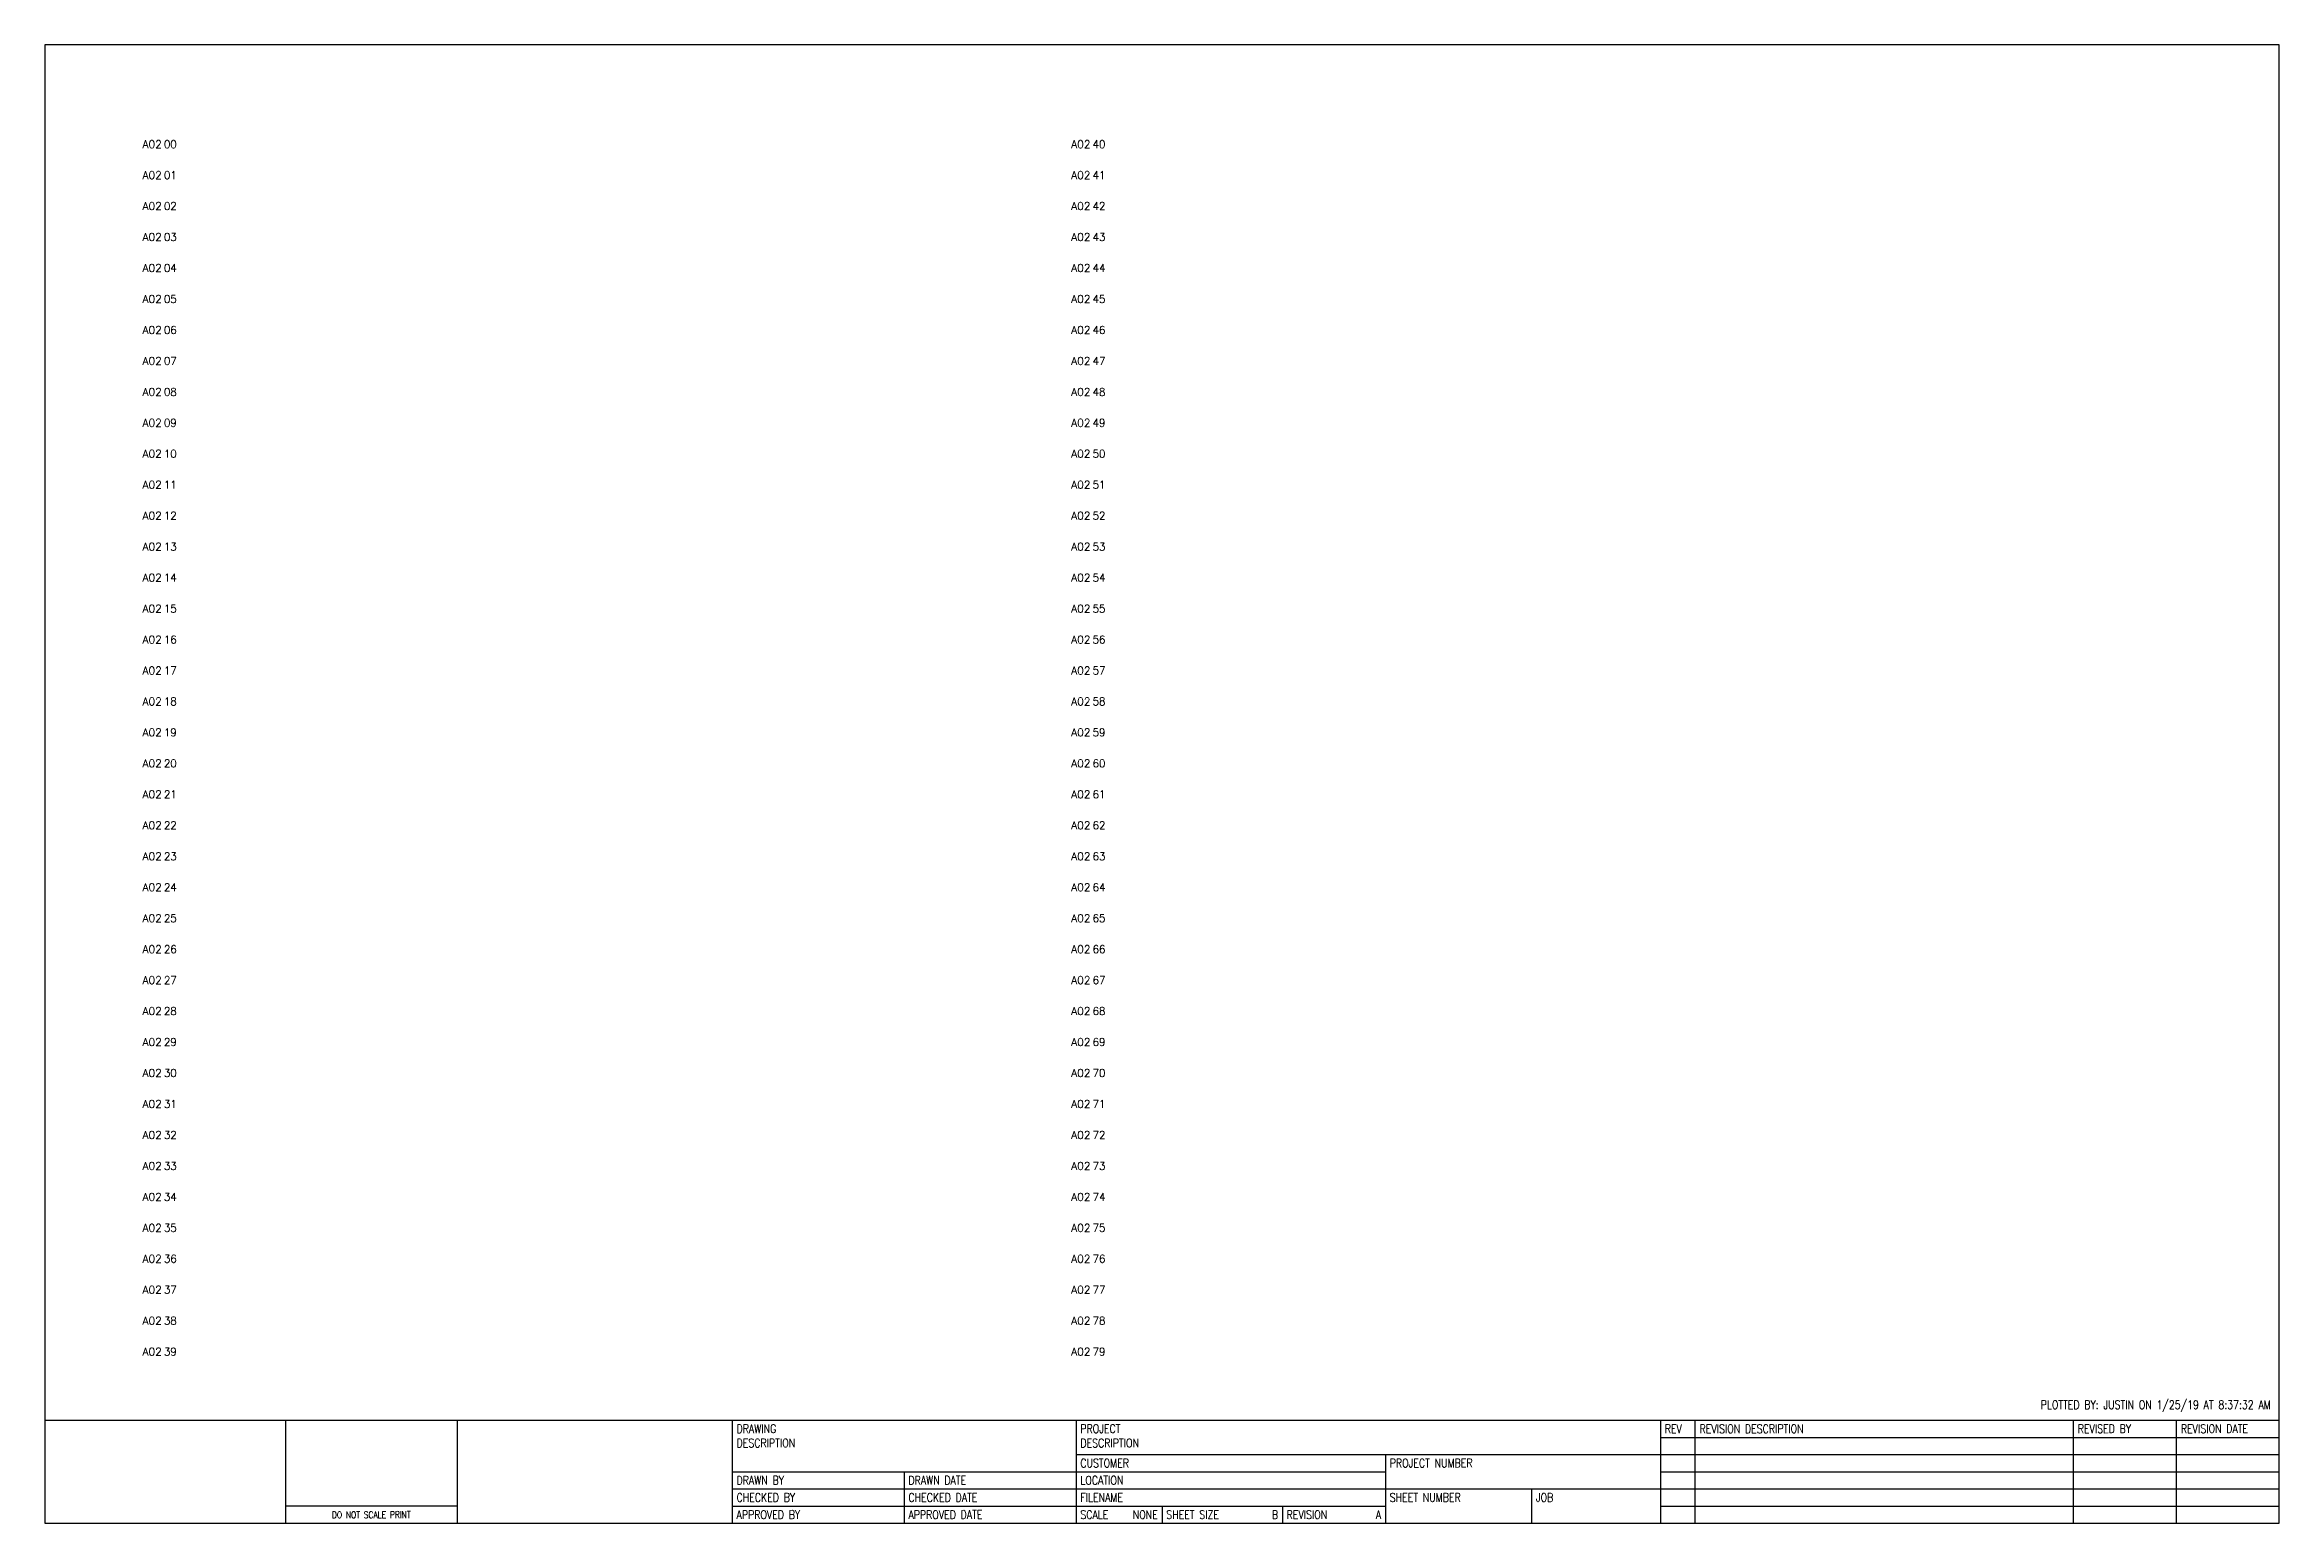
# Paper-space layout 'Layout1' of a CAD drawing. Header units: inches. Extents: x 1.1 to 17.3, y 0.8 to 11.6.
# The model-space entities are those that its viewports show. They can reach past a viewport. Long polylines and large blocks are cut down to what shows.
import ezdxf
from ezdxf.enums import TextEntityAlignment as Align

# ---------------------------------------------------------------- set-up
doc = ezdxf.new("R2010")
doc.units = ezdxf.units.IN
doc.header["$MEASUREMENT"] = 0
for name, color, linetype in [('MODEL_BOUNDARY', 7, 'Continuous'), ('PLOTSTAMP', 7, 'Continuous'), ('TITLE', 7, 'Continuous')]:
    doc.layers.add(name, color=color, linetype=linetype)
doc.styles.add('ROMAND', font='romand.shx', dxfattribs={"width": 0.8})
doc.styles.add('ROMANS', font='ROMANS.SHX', dxfattribs={"width": 0.8})
doc.styles.add('WD', font='romans.shx')

# ---------------------------------------------------------------- blocks, each defined once
blk = doc.blocks.new('JR_TitleBlock')
at = {"layer": 'TITLE', "color": 7, "linetype": 'Continuous'}
for p, q in [((0, 0.75), (16.25, 0.75)), ((1.751, 0.75), (1.751, 0)), ((3, 0.75), (3, 0)), ((5, 0.75), (5, 0)), ((7.5, 0.75), (7.5, 0)), ((11.75, 0.75), (11.75, 0)), ((12, 0.75), (12, 0)), ((7.5, 0.5), (11.75, 0.5)), ((9.75, 0.5), (9.75, 0)), ((5, 0.375), (9.75, 0.375)), ((6.25, 0.375), (6.25, 0)), ((5, 0.25), (16.25, 0.25)), ((10.812, 0.25), (10.812, 0)), ((1.751, 0.127), (3, 0.127)), ((5, 0.125), (9.75, 0.125)), ((8.125, 0.125), (8.125, 0)), ((9, 0.125), (9, 0))]:
    blk.add_line(p, q, dxfattribs=at)
at = {"layer": 'TITLE'}
for p, q in [((14.75, 0.75), (14.75, 0)), ((15.5, 0.75), (15.5, 0)), ((11.75, 0.625), (16.25, 0.625)), ((11.75, 0.5), (16.25, 0.5)), ((11.75, 0.375), (16.25, 0.375)), ((11.75, 0.125), (16.25, 0.125))]:
    blk.add_line(p, q, dxfattribs=at)
blk.add_lwpolyline([(0, 0), (16.25, 0), (16.25, 10.75), (0, 10.75)], close=True, dxfattribs=at)
at = {"layer": 'PLOTSTAMP', "style": 'ROMANS', "width": 0.8}
blk.add_text('PLOTTED BY: JUSTIN ON 1/25/19 AT 8:37:32 AM', height=0.0625, dxfattribs=at).set_placement((16.188, 0.812), align=Align.BOTTOM_RIGHT)
at = {"layer": 'TITLE', "color": 7, "linetype": 'Continuous', "rotation": 0.075}
for s, insert, char_height, width, attachment_point, style in [('DRAWING DESCRIPTION', (5.031, 0.719), 0.0625, 0.5875, 1, 'ROMAND'), ('PROJECT\\PDESCRIPTION', (7.531, 0.719), 0.0625, 0.5875, 1, 'ROMAND'), ('REV', (11.781, 0.719), 0.0625, 0.5875, 1, 'ROMAND'), ('REVISION DESCRIPTION', (12.034, 0.718), 0.0625, 1.41761, 1, 'ROMAND'), ('REVISED BY', (14.784, 0.719), 0.0625, 0.5875, 1, 'ROMAND'), ('REVISION DATE', (15.534, 0.719), 0.0625, 0.5875, 1, 'ROMAND'), ('DRAWN BY', (5.031, 0.344), 0.0625, 0.5875, 1, 'ROMAND'), ('DRAWN DATE', (6.281, 0.344), 0.0625, 0.5875, 1, 'ROMAND'), ('CUSTOMER', (7.531, 0.469), 0.0625, 0.5875, 1, 'ROMAND'), ('LOCATION', (7.531, 0.344), 0.0625, 0.5875, 1, 'ROMAND'), ('PROJECT NUMBER', (9.781, 0.469), 0.0625, 0.5875, 1, 'ROMAND'), ('CHECKED BY', (5.031, 0.219), 0.0625, 0.5875, 1, 'ROMAND'), ('CHECKED DATE', (6.281, 0.219), 0.0625, 0.5875, 1, 'ROMAND'), ('FILENAME', (7.531, 0.219), 0.0625, 0.5875, 1, 'ROMAND'), ('SHEET NUMBER', (9.781, 0.219), 0.0625, 0.5875, 1, 'ROMAND'), ('JOB', (10.844, 0.219), 0.0625, 0.5875, 1, 'ROMAND'), ('DO NOT SCALE PRINT', (2.375, 0.062), 0.05, 1.2492, 5, 'ROMANS'), ('APPROVED BY', (5.031, 0.094), 0.0625, 0.5875, 1, 'ROMAND'), ('APPROVED DATE', (6.281, 0.094), 0.0625, 0.65627, 1, 'ROMAND'), ('SCALE', (7.531, 0.094), 0.0625, 0.5875, 1, 'ROMAND'), ('SHEET SIZE', (8.156, 0.094), 0.0625, 0.5875, 1, 'ROMAND'), ('REVISION', (9.031, 0.094), 0.0625, 0.5875, 1, 'ROMAND')]:
    blk.add_mtext(s, dxfattribs=dict(at, insert=insert, char_height=char_height, width=width, attachment_point=attachment_point, style=style))
at = {"layer": 'TITLE', "style": 'ROMANS', "width": 0.8}
for tag, p in [('DRAWINGDESCRIPTION1', (6.563, 0.656)), ('DRAWINGDESCRIPTION2', (6.563, 0.563)), ('DRAWINGDESCRIPTION3', (6.563, 0.469)), ('CUSTOMER', (8.875, 0.438)), ('LOCATION', (8.875, 0.313)), ('FILENAME', (8.875, 0.188))]:
    blk.add_attdef(tag, text='', height=0.0625, dxfattribs=at).set_placement(p, align=Align.MIDDLE_CENTER)
blk.add_attdef('PROJECTDESCRIPTION', text='', height=0.0625, dxfattribs=at).set_placement((9.625, 0.594), align=Align.CENTER)
for tag, p in [('REVISIONA', (11.781, 0.563)), ('REVISIONADESCRIPTION', (12.031, 0.563)), ('REVISIONANAME', (14.781, 0.563)), ('REVISIONADATE', (15.531, 0.563)), ('REVISIONB', (11.781, 0.438)), ('REVISIONC', (11.781, 0.313)), ('REVISIONBDESCRIPTION', (12.031, 0.438)), ('REVISIONCDESCRIPTION', (12.031, 0.313)), ('REVISIONBNAME', (14.781, 0.438)), ('REVISIONCNAME', (14.781, 0.313)), ('REVISIONBDATE', (15.531, 0.438)), ('REVISIONCDATE', (15.531, 0.313)), ('REVISIOND', (11.781, 0.188)), ('REVISIONDDESCRIPTION', (12.031, 0.188)), ('REVISIONDNAME', (14.781, 0.188)), ('REVISIONDDATE', (15.531, 0.188)), ('REVISIONE', (11.781, 0.063)), ('REVISIONEDESCRIPTION', (12.031, 0.063)), ('REVISIONENAME', (14.781, 0.063)), ('REVISIONEDATE', (15.531, 0.063))]:
    blk.add_attdef(tag, text='', height=0.0625, dxfattribs=at).set_placement(p, align=Align.MIDDLE_LEFT)
for tag, p in [('DRAWNBY', (6.219, 0.344)), ('DRAWNDATE', (7.469, 0.344)), ('CHECKEDBY', (6.219, 0.219)), ('CHECKEDDATE', (7.469, 0.219)), ('APPROVEDBY', (6.219, 0.094)), ('APPROVEDDATE', (7.469, 0.094)), ('SCALE', (8.094, 0.094)), ('SHEETSIZE', (8.969, 0.094)), ('REVISION', (9.719, 0.094))]:
    blk.add_attdef(tag, text='', height=0.0625, dxfattribs=at).set_placement(p, align=Align.TOP_RIGHT)
at = {"layer": 'TITLE', "style": 'ROMAND', "width": 0.8}
for tag, p in [('PROJECTNUMBER', (11.688, 0.344)), ('SHT', (10.75, 0.094)), ('JOBNUMBER', (11.688, 0.094))]:
    blk.add_attdef(tag, text='', height=0.125, dxfattribs=at).set_placement(p, align=Align.MIDDLE_RIGHT)
blk = doc.blocks.new('Wytech_BlankModelSpace')
at = {"layer": 'MODEL_BOUNDARY', "color": 7, "linetype": 'Continuous'}
blk.add_lwpolyline([(0, 0), (34, 0), (34, 22), (0, 22)], close=True, dxfattribs=at)
blk = doc.blocks.new('WD_MLRH6')
at = {"style": 'WD'}
blk.add_attdef('SHEET', text='', height=0.125, dxfattribs=at).set_placement((-0.656, 0), align=Align.MIDDLE_RIGHT)
blk.add_attdef('RUNGFIRST', text='', height=0.125, dxfattribs=at).set_placement((-0.625, 0), align=Align.MIDDLE_LEFT)
at = {"style": 'WD', "flags": 1}
for tag, p in [('WIRE-START', (-0.25, -0.356)), ('RUNGHORV', (-0.25, -0.127)), ('WIREMODE', (-0.25, -0.281)), ('RUNGDIST', (-0.25, -0.2)), ('RUNGCNT', (-0.25, -0.237)), ('RUNGINC', (-0.25, -0.163)), ('WIREFMT', (-0.25, -0.321)), ('WIRE-GSUF', (-0.25, -0.396)), ('PH3SPACE', (-0.25, -0.437))]:
    blk.add_attdef(tag, text='', height=0.025, dxfattribs=at).set_placement(p, align=Align.RIGHT)

msp = doc.modelspace()

# ---------------------------------------------------------------- block references
msp.add_blockref('Wytech_BlankModelSpace', (0, 0))
for p, values in [((1.5, 20.5), {'RUNGFIRST': '00', 'SHEET': 'A02'}), ((16.5, 20.5), {'RUNGFIRST': '40', 'SHEET': 'A02'})]:
    msp.add_blockref('WD_MLRH6', p).add_auto_attribs(values)

# ---------------------------------------------------------------- texts
at = {"style": 'WD'}
for p in [(0.84375, 20), (15.84375, 20), (0.84375, 19.5), (15.84375, 19.5), (0.84375, 19), (15.84375, 19), (0.84375, 18.5), (15.84375, 18.5), (0.84375, 18), (15.84375, 18), (0.84375, 17.5), (15.84375, 17.5), (0.84375, 17), (15.84375, 17), (0.84375, 16.5), (15.84375, 16.5), (0.84375, 16), (15.84375, 16), (0.84375, 15.5), (15.84375, 15.5), (0.84375, 15), (15.84375, 15), (0.84375, 14.5), (15.84375, 14.5), (0.84375, 14), (15.84375, 14), (0.84375, 13.5), (15.84375, 13.5), (0.84375, 13), (15.84375, 13), (0.84375, 12.5), (15.84375, 12.5), (0.84375, 12), (15.84375, 12), (0.84375, 11.5), (15.84375, 11.5), (0.84375, 11), (15.84375, 11), (0.84375, 10.5), (15.84375, 10.5), (0.84375, 10), (15.84375, 10), (0.84375, 9.5), (15.84375, 9.5), (0.84375, 9), (15.84375, 9), (0.84375, 8.5), (15.84375, 8.5), (0.84375, 8), (15.84375, 8), (0.84375, 7.5), (15.84375, 7.5), (0.84375, 7), (15.84375, 7), (0.84375, 6.5), (15.84375, 6.5), (0.84375, 6), (15.84375, 6), (0.84375, 5.5), (15.84375, 5.5), (0.84375, 5), (15.84375, 5), (0.84375, 4.5), (15.84375, 4.5), (0.84375, 4), (15.84375, 4), (0.84375, 3.5), (15.84375, 3.5), (0.84375, 3), (15.84375, 3), (0.84375, 2.5), (15.84375, 2.5), (0.84375, 2), (15.84375, 2), (0.84375, 1.5), (15.84375, 1.5), (0.84375, 1), (15.84375, 1)]:
    msp.add_text('A02', height=0.125, dxfattribs=at).set_placement(p, align=Align.MIDDLE_RIGHT)
for s, p in [('01', (0.875, 20)), ('41', (15.875, 20)), ('02', (0.875, 19.5)), ('42', (15.875, 19.5)), ('03', (0.875, 19)), ('43', (15.875, 19)), ('04', (0.875, 18.5)), ('44', (15.875, 18.5)), ('05', (0.875, 18)), ('45', (15.875, 18)), ('06', (0.875, 17.5)), ('46', (15.875, 17.5)), ('07', (0.875, 17)), ('47', (15.875, 17)), ('08', (0.875, 16.5)), ('48', (15.875, 16.5)), ('09', (0.875, 16)), ('49', (15.875, 16)), ('10', (0.875, 15.5)), ('50', (15.875, 15.5)), ('11', (0.875, 15)), ('51', (15.875, 15)), ('12', (0.875, 14.5)), ('52', (15.875, 14.5)), ('13', (0.875, 14)), ('53', (15.875, 14)), ('14', (0.875, 13.5)), ('54', (15.875, 13.5)), ('15', (0.875, 13)), ('55', (15.875, 13)), ('16', (0.875, 12.5)), ('56', (15.875, 12.5)), ('17', (0.875, 12)), ('57', (15.875, 12)), ('18', (0.875, 11.5)), ('58', (15.875, 11.5)), ('19', (0.875, 11)), ('59', (15.875, 11)), ('20', (0.875, 10.5)), ('60', (15.875, 10.5)), ('21', (0.875, 10)), ('61', (15.875, 10)), ('22', (0.875, 9.5)), ('62', (15.875, 9.5)), ('23', (0.875, 9)), ('63', (15.875, 9)), ('24', (0.875, 8.5)), ('64', (15.875, 8.5)), ('25', (0.875, 8)), ('65', (15.875, 8)), ('26', (0.875, 7.5)), ('66', (15.875, 7.5)), ('27', (0.875, 7)), ('67', (15.875, 7)), ('28', (0.875, 6.5)), ('68', (15.875, 6.5)), ('29', (0.875, 6)), ('69', (15.875, 6)), ('30', (0.875, 5.5)), ('70', (15.875, 5.5)), ('31', (0.875, 5)), ('71', (15.875, 5)), ('32', (0.875, 4.5)), ('72', (15.875, 4.5)), ('33', (0.875, 4)), ('73', (15.875, 4)), ('34', (0.875, 3.5)), ('74', (15.875, 3.5)), ('35', (0.875, 3)), ('75', (15.875, 3)), ('36', (0.875, 2.5)), ('76', (15.875, 2.5)), ('37', (0.875, 2)), ('77', (15.875, 2)), ('38', (0.875, 1.5)), ('78', (15.875, 1.5)), ('39', (0.875, 1)), ('79', (15.875, 1))]:
    msp.add_text(s, height=0.125, dxfattribs=at).set_placement(p, align=Align.MIDDLE_LEFT)

psp = doc.layouts.get("Layout1")

# ---------------------------------------------------------------- block references
psp.add_blockref('JR_TitleBlock', (1.053, 0.802)).add_auto_attribs({'SCALE': 'NONE', 'SHEETSIZE': 'B', 'REVISION': 'A'})

# ---------------------------------------------------------------- viewports
at = {"layer": '0'}
vp = psp.add_viewport(center=(9.178, 6.552), size=(16.25, 10), view_center_point=(17, 11), view_height=22.2115467, dxfattribs=at)
vp.frozen_layers = ['MODEL_BOUNDARY']

doc.saveas('drawing.dxf')
